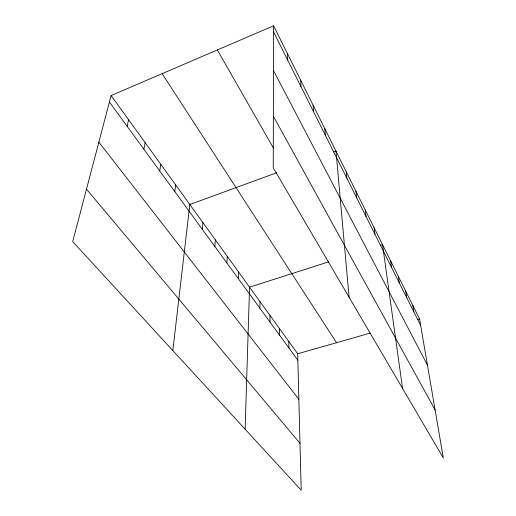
<?xml version="1.0" encoding="UTF-8"?>
<svg xmlns="http://www.w3.org/2000/svg" width="516" height="516" viewBox="0 0 516 516"><rect width="100%" height="100%" fill="white"/><g stroke="black" fill="none" stroke-linecap="round" stroke-linejoin="round"><path stroke-width="0.77" d="M273.596 25.8L273.228 167.784L443.315 458.008L419.579 319.03L273.596 25.8L111.121 95.557L72.685 241.63L301.196 490.2L297.687 353.776L111.121 95.557M269.958 321.997L269.997 315.457M259.877 308.181L259.993 301.608M245.119 429.202L249.557 287.167L328.615 261.864M238.36 278.704L238.663 272.087M226.872 262.966L227.279 256.329M214.856 246.493L215.372 239.85M202.266 229.246L202.904 222.59M172.834 350.57L189.836 204.504L276.828 172.705M174.769 191.571L175.698 184.934M159.721 170.957L160.818 164.34M143.867 149.221L145.138 142.642M127.123 126.285L128.6 119.751M333.729 151.91L335.974 151.091L349.1 297.248M380.234 245.345L382.53 244.61L402.564 388.471M297.687 353.776L370.243 333.091M417.334 319.668L419.579 319.03M86.488 189.179L299.99 443.289M98.866 142.132L298.854 399.274M109.418 102.026L297.848 360.213M162.159 73.646L336.555 342.695M217.339 49.955L273.467 148.111M273.364 116.223L435.111 409.968M273.48 70.524L427.454 365.135M273.583 31.979L420.688 325.538M412.787 305.388L413.871 311.928M405.705 291.166L406.756 297.732M398.32 276.324L399.326 282.91M390.599 260.819L391.567 267.423M374.087 227.646L374.951 234.27M365.238 209.877L366.05 216.501M355.956 191.236L356.704 197.854M346.217 171.667L346.887 178.265M324.854 128.755L325.344 135.282M313.109 105.174L313.502 111.643M300.699 80.232L300.97 86.63M287.547 53.825L287.683 60.12M288.825 341.508L288.928 347.984M279.601 328.744L279.633 335.258"/></g></svg>
